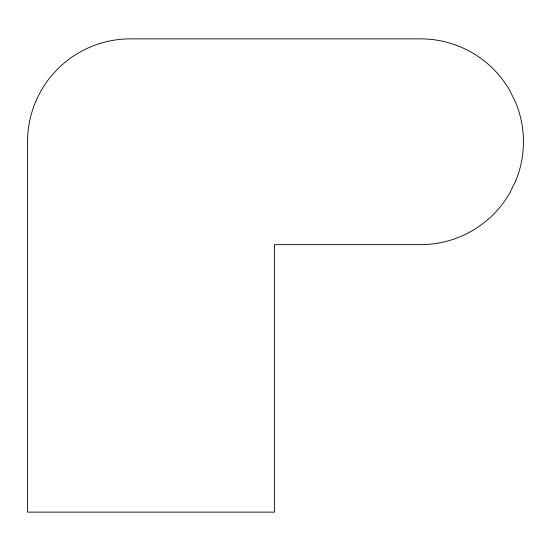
<?xml version="1.0" encoding="UTF-8"?>
<svg xmlns="http://www.w3.org/2000/svg" width="551" height="551" viewBox="0 0 551 551"><rect width="100%" height="100%" fill="white"/><g stroke="black" fill="none" stroke-linecap="round" stroke-linejoin="round"><path stroke-width="0.83" d="M515.619 181.121L509.668 193.194A102.885 102.885 0 0 1 420.565 244.637L274.474 244.637L274.474 512.134L27.55 512.134L27.55 141.752A102.885 102.885 0 0 1 130.435 38.866L420.565 38.866A102.885 102.885 0 0 1 509.668 90.309L515.619 102.376A102.885 102.885 0 0 1 515.619 181.121"/></g></svg>
